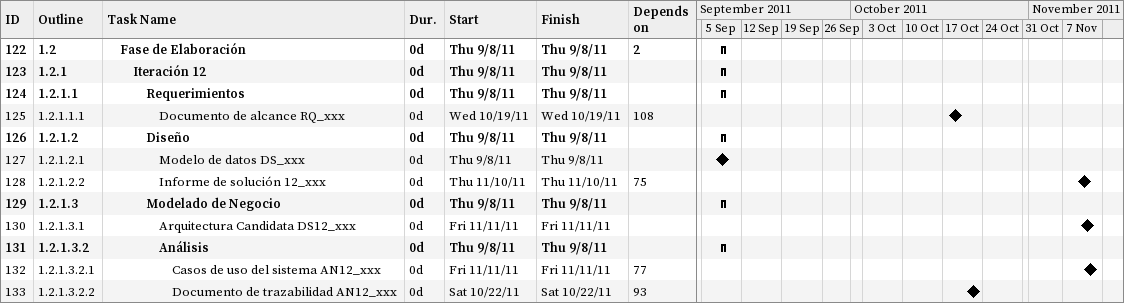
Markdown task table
| ID | WBS | Task | Duration | Start | Finish | Predecessors |
|---|---|---|---|---|---|---|
| 122 | 1.2 | **Fase de Elaboración** | 0d | 2011-09-08 | 2011-09-08 | 2 |
| 123 | 1.2.1 | **Iteración 12** | 0d | 2011-09-08 | 2011-09-08 |  |
| 124 | 1.2.1.1 | **Requerimientos** | 0d | 2011-09-08 | 2011-09-08 |  |
| 125 | 1.2.1.1.1 | Documento de alcance RQ_xxx | 0d | 2011-10-19 | 2011-10-19 | 108 |
| 126 | 1.2.1.2 | **Diseño** | 0d | 2011-09-08 | 2011-09-08 |  |
| 127 | 1.2.1.2.1 | Modelo de datos DS_xxx | 0d | 2011-09-08 | 2011-09-08 |  |
| 128 | 1.2.1.2.2 | Informe de solución 12_xxx | 0d | 2011-11-10 | 2011-11-10 | 75 |
| 129 | 1.2.1.3 | **Modelado de Negocio** | 0d | 2011-09-08 | 2011-09-08 |  |
| 130 | 1.2.1.3.1 | Arquitectura Candidata DS12_xxx | 0d | 2011-11-11 | 2011-11-11 |  |
| 131 | 1.2.1.3.2 | **Análisis** | 0d | 2011-09-08 | 2011-09-08 |  |
| 132 | 1.2.1.3.2.1 | Casos de uso del sistema AN12_xxx | 0d | 2011-11-11 | 2011-11-11 | 77 |
| 133 | 1.2.1.3.2.2 | Documento de trazabilidad AN12_xxx | 0d | 2011-10-22 | 2011-10-22 | 93 |
